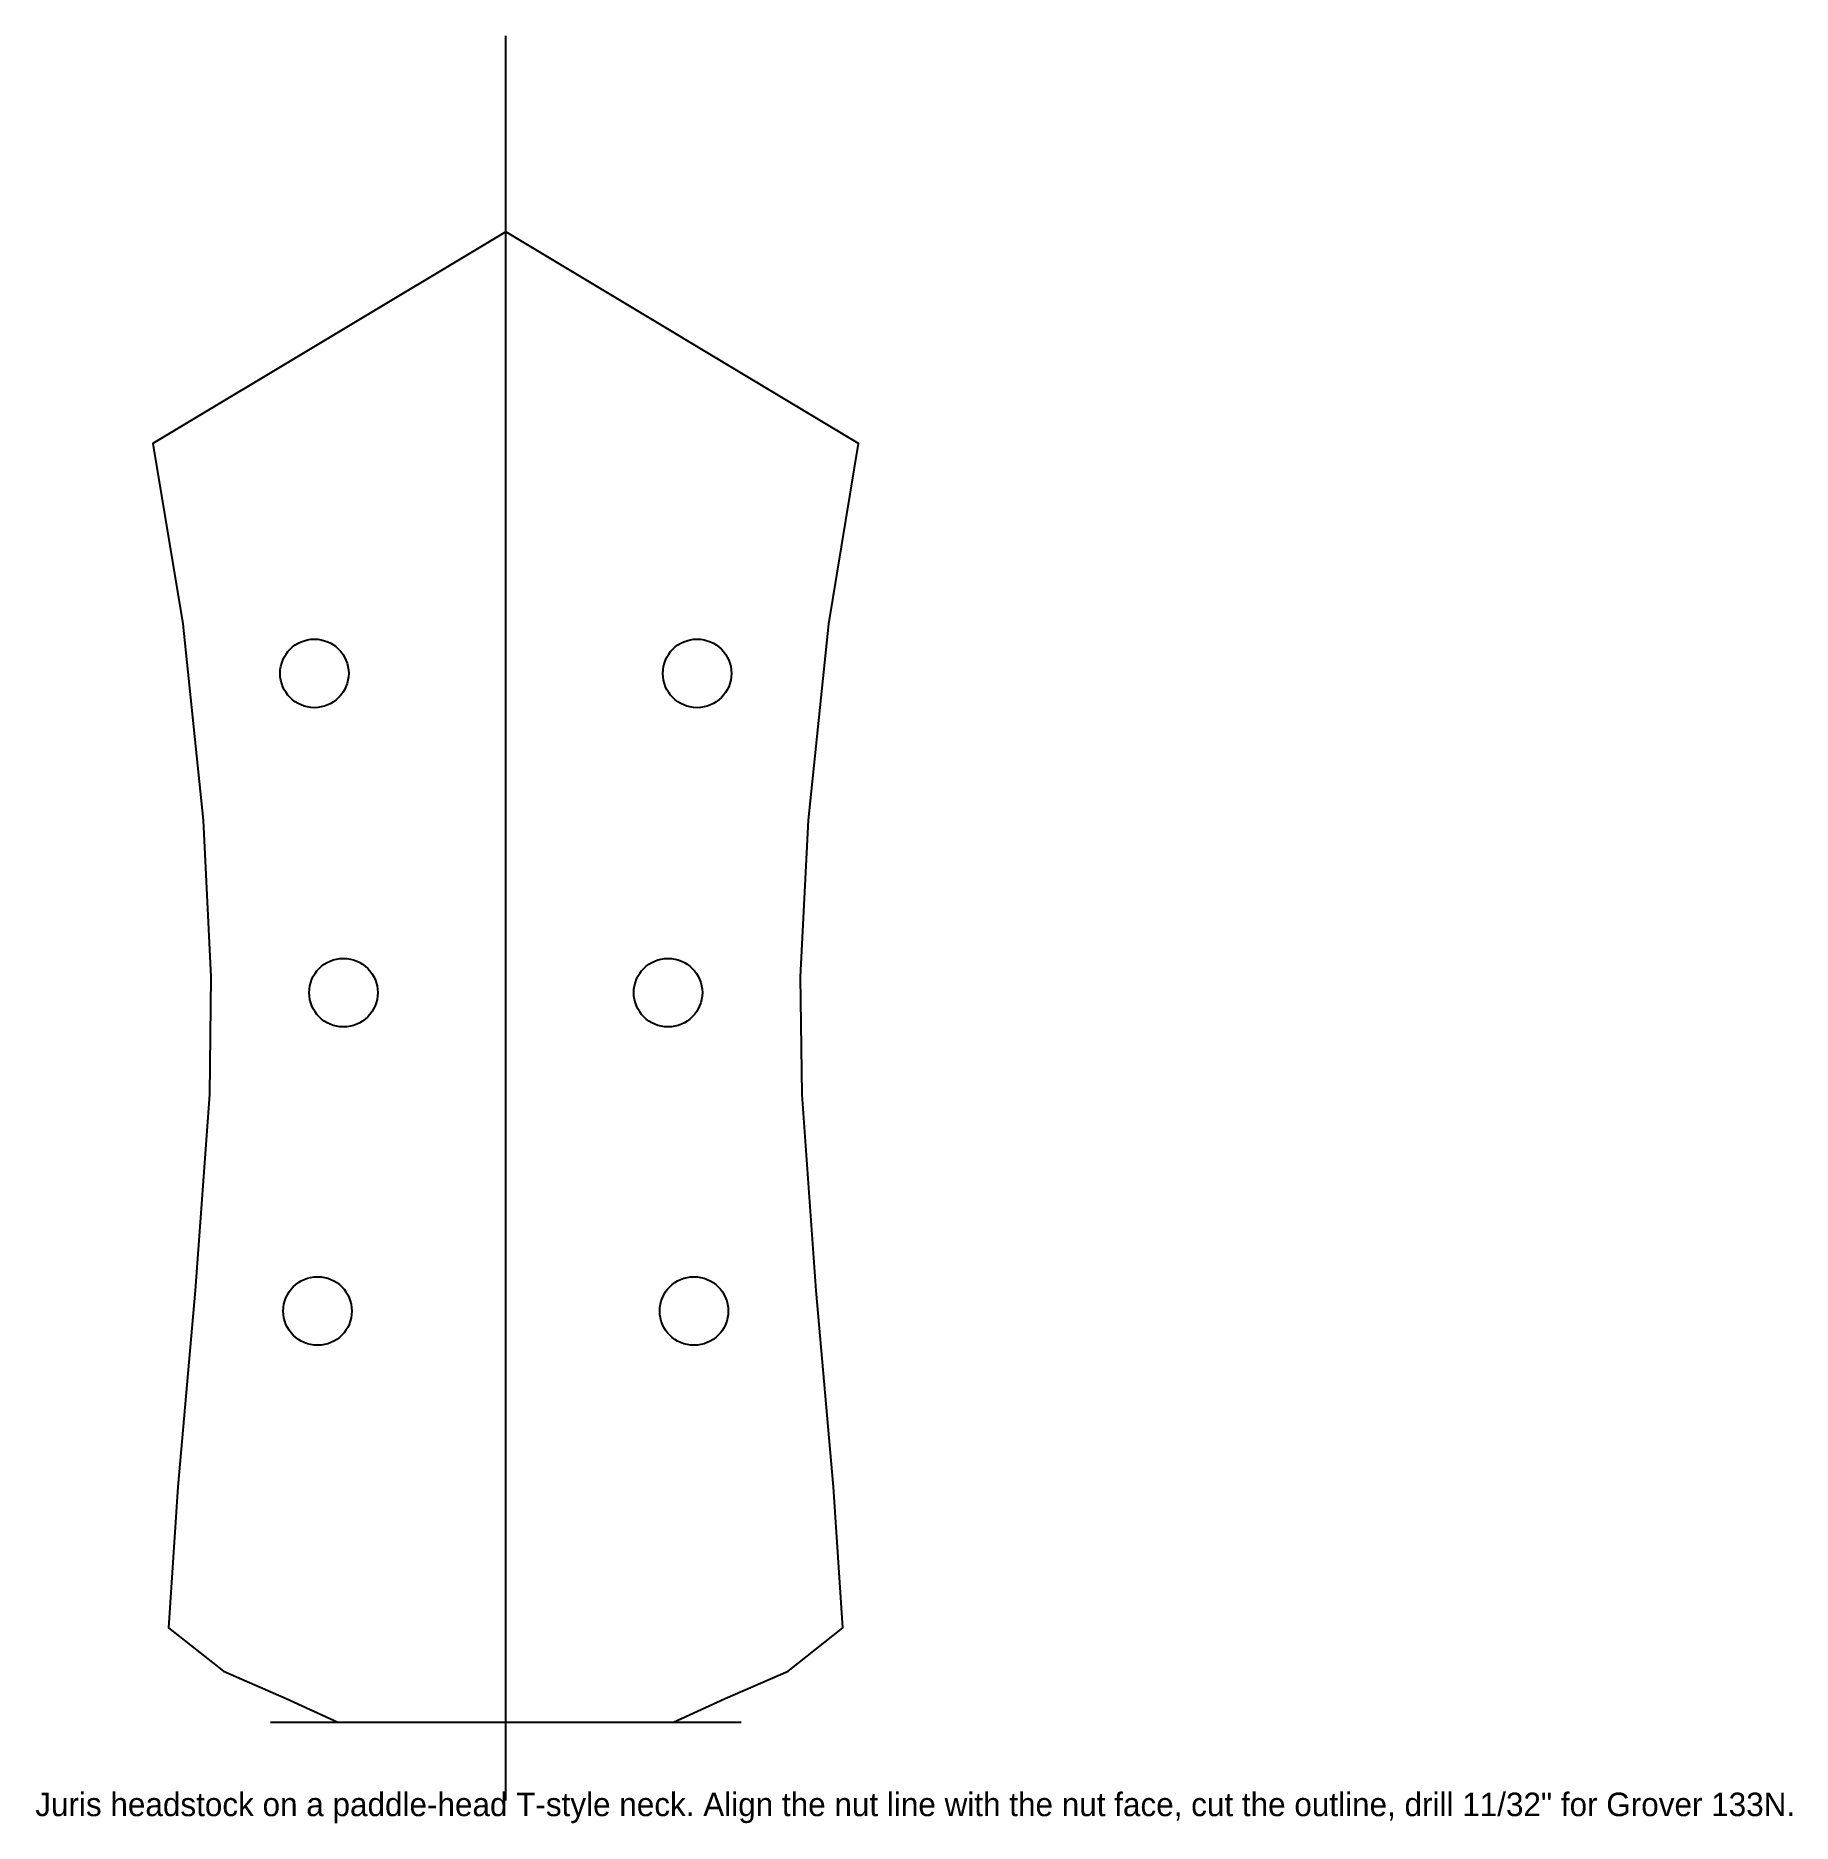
# Model space of a CAD drawing. Header units: millimetres. Extents: x -60 to 164, y -13 to 215.
import ezdxf

# ---------------------------------------------------------------- set-up
doc = ezdxf.new("R2010")
doc.units = ezdxf.units.MM
for name, color, linetype in [('CENTRELINE', 8, 'Continuous'), ('NOTES', 2, 'Continuous'), ('NUT_LINE', 3, 'Continuous'), ('OUTLINE', 7, 'Continuous'), ('TUNER_HOLES_8.73mm', 1, 'Continuous')]:
    doc.layers.add(name, color=color, linetype=linetype)

msp = doc.modelspace()

# ---------------------------------------------------------------- linework, layer by layer
at = {"layer": 'CENTRELINE'}
msp.add_line((0, -10), (0, 215), dxfattribs=at)
at = {"layer": 'NUT_LINE'}
msp.add_line((-30, 0), (30, 0), dxfattribs=at)
at = {"layer": 'OUTLINE'}
msp.add_lwpolyline([(21.4, 0), (28, 3), (36, 6.5), (43, 12), (41.8, 30), (39.6, 55), (37.8, 80), (37.6, 95), (38.6, 115), (41.2, 140), (45, 163), (0, 190), (-45, 163), (-41.2, 140), (-38.6, 115), (-37.6, 95), (-37.8, 80), (-39.6, 55), (-41.8, 30), (-43, 12), (-36, 6.5), (-28, 3), (-21.4, 0)], close=True, dxfattribs=at)
at = {"layer": 'TUNER_HOLES_8.73mm'}
for centre in [(-24.4, 133.7), (24.4, 133.7), (-20.7, 93), (20.7, 93), (-24, 52.4), (24, 52.4)]:
    msp.add_circle(centre, 4.37, dxfattribs=at)

# ---------------------------------------------------------------- texts
at = {"layer": 'NOTES'}
msp.add_text('Juris headstock on a paddle-head T-style neck. Align the nut line with the nut face, cut the outline, drill 11/32" for Grover 133N.', height=3, dxfattribs=at).set_placement((-60, -12))

doc.saveas('drawing.dxf')
